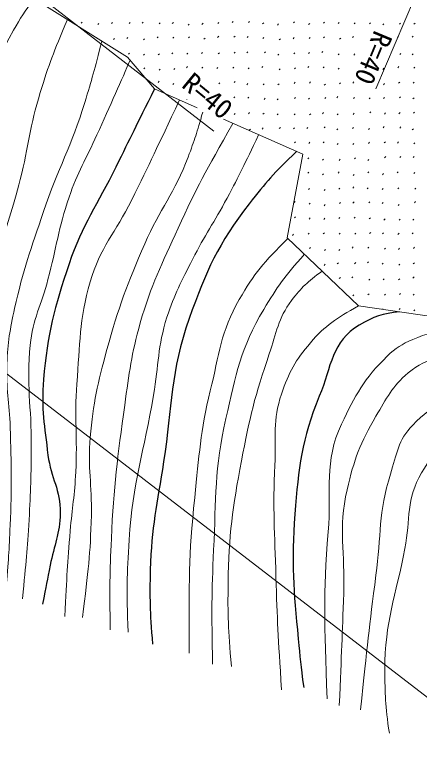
# Model space of a CAD drawing. Units: millimetres, scale not verified. Extents: x 40000 to 680000, y 20000 to 380000.
# Drawn here: x 151093 to 177990, y 230814 to 279768 of the extents above; entities that cross this region are included whole.
import ezdxf
from ezdxf.enums import TextEntityAlignment as Align

# ---------------------------------------------------------------- set-up
doc = ezdxf.new("R2010")
doc.units = ezdxf.units.MM
doc.header["$LTSCALE"] = 1000
doc.layers.add('M-BGD', color=7, linetype='Continuous', lineweight=13)
doc.layers.add('M-STR-HTXT', color=7, linetype='Continuous', lineweight=13)
doc.styles.add('ＭＳ ゴシック', font='')
doc.styles.get('ＭＳ ゴシック').set_extended_font_data('MS Gothic')

msp = doc.modelspace()

# ---------------------------------------------------------------- linework, layer by layer
at = {"layer": 'M-BGD'}
for p, q in [((151713, 281263), (158599, 276944)), ((155511, 279203), (155582, 279274)), ((156625, 279122), (156696, 279193)), ((157528, 279184), (157598, 279255)), ((158700, 279183), (158771, 279253)), ((159567, 279207), (159638, 279277)), ((160692, 279163), (160762, 279233)), ((161571, 279184), (161642, 279254)), ((162628, 279077), (162699, 279148)), ((163541, 279127), (163612, 279198)), ((164596, 279181), (164667, 279251)), ((165557, 279252), (165627, 279322)), ((166635, 279251), (166706, 279321)), ((167574, 279167), (167645, 279238)), ((168564, 279082), (168634, 279153)), ((169633, 279227), (169704, 279298)), ((170633, 279110), (170704, 279181)), ((171623, 279206), (171694, 279276)), ((172593, 279176), (172663, 279247)), ((173652, 279165), (173723, 279236)), ((174673, 279169), (174744, 279240)), ((175564, 279086), (175635, 279157)), ((176668, 279140), (176738, 279211)), ((177638, 279134), (177708, 279204)), ((156681, 278147), (156695, 278160)), ((157665, 278115), (157736, 278186)), ((158549, 278194), (158620, 278265)), ((159653, 278097), (159723, 278168)), ((160555, 278230), (160626, 278301)), ((161600, 278206), (161671, 278276)), ((162641, 278224), (162712, 278295)), ((163676, 278138), (163747, 278209)), ((164586, 278264), (164657, 278335)), ((165669, 278266), (165739, 278337)), ((166550, 278260), (166621, 278331)), ((167592, 278192), (167662, 278263)), ((168683, 278104), (168754, 278175)), ((169601, 278174), (169672, 278244)), ((170674, 278185), (170745, 278255)), ((171620, 278229), (171690, 278300)), ((172695, 278141), (172766, 278211)), ((173555, 278252), (173625, 278323)), ((176547, 278260), (176618, 278331)), ((177510, 278275), (177580, 278346)), ((158664, 277147), (158735, 277217)), ((159657, 277078), (159728, 277148)), ((160638, 277102), (160709, 277173)), ((161536, 277172), (161607, 277243)), ((162540, 277141), (162611, 277211)), ((163507, 277196), (163578, 277266)), ((164628, 277166), (164698, 277236)), ((165683, 277219), (165754, 277290)), ((166526, 277238), (166596, 277309)), ((167702, 277232), (167773, 277302)), ((168583, 277078), (168653, 277148)), ((169642, 277175), (169712, 277246)), ((170624, 277184), (170695, 277255)), ((171506, 277256), (171577, 277327)), ((172589, 277099), (172659, 277170)), ((173637, 277088), (173708, 277159)), ((176693, 277130), (176764, 277201)), ((177508, 277092), (177579, 277163)), ((158599, 276944), (160390, 274834)), ((159680, 276161), (159751, 276232)), ((160693, 276081), (160764, 276151)), ((161664, 276131), (161734, 276202)), ((162511, 276247), (162582, 276318)), ((163532, 276221), (163602, 276292)), ((164532, 276200), (164603, 276271)), ((165601, 276206), (165672, 276277)), ((166604, 276165), (166675, 276236)), ((167515, 276262), (167586, 276333)), ((168670, 276104), (168740, 276174)), ((169700, 276175), (169771, 276246)), ((170577, 276256), (170648, 276326)), ((171595, 276232), (171665, 276303)), ((172602, 276153), (172673, 276224)), ((175558, 276137), (175629, 276207)), ((176554, 276246), (176625, 276317)), ((177630, 276212), (177701, 276283)), ((160624, 275271), (160694, 275342)), ((161595, 275127), (161665, 275198)), ((164667, 275168), (164737, 275239)), ((165677, 275264), (165748, 275335)), ((166529, 275116), (166600, 275187)), ((167609, 275106), (167680, 275177)), ((168594, 275109), (168665, 275180)), ((169670, 275208), (169741, 275279)), ((170683, 275226), (170754, 275297)), ((171677, 275093), (171748, 275164)), ((172694, 275165), (172764, 275236)), ((173563, 275229), (173634, 275299)), ((175605, 275117), (175676, 275188)), ((176620, 275225), (176691, 275295)), ((177581, 275211), (177651, 275281)), ((160390, 274834), (163221, 273588)), ((162532, 274140), (162538, 274146)), ((165658, 274246), (165728, 274317)), ((166582, 274226), (166652, 274297)), ((167676, 274143), (167747, 274214)), ((168541, 274116), (168612, 274187)), ((169691, 274198), (169762, 274268)), ((170625, 274159), (170696, 274230)), ((171701, 274203), (171772, 274273)), ((172510, 274255), (172581, 274326)), ((173616, 274196), (173687, 274267)), ((174655, 274183), (174726, 274254)), ((175607, 274197), (175678, 274268)), ((176676, 274239), (176747, 274310)), ((177571, 274172), (177641, 274243)), ((165676, 273136), (165747, 273207)), ((166639, 273189), (166710, 273260)), ((167600, 273149), (167671, 273220)), ((168546, 273121), (168617, 273192)), ((169678, 273112), (169749, 273183)), ((170702, 273118), (170773, 273189)), ((171555, 273191), (171626, 273262)), ((172531, 273121), (172601, 273192)), ((173600, 273144), (173670, 273215)), ((174696, 273254), (174767, 273324)), ((175684, 273170), (175755, 273241)), ((176640, 273191), (176711, 273262)), ((177602, 273221), (177673, 273292)), ((164967, 272818), (170243, 270495)), ((167551, 272169), (167622, 272240)), ((168685, 272199), (168755, 272269)), ((169621, 272187), (169692, 272257)), ((170521, 272212), (170592, 272283)), ((171667, 272247), (171738, 272317)), ((172504, 272115), (172575, 272186)), ((173540, 272205), (173611, 272276)), ((174614, 272146), (174685, 272216)), ((175588, 272261), (175658, 272331)), ((176689, 272238), (176759, 272309)), ((177526, 272116), (177597, 272187)), ((166690, 272102), (166761, 272173)), ((169690, 271250), (169761, 271321)), ((170655, 271216), (170725, 271287)), ((171597, 271250), (171668, 271321)), ((172537, 271150), (172608, 271220)), ((174619, 271220), (174689, 271291)), ((175666, 271259), (175737, 271330)), ((176541, 271242), (176611, 271312)), ((177631, 271186), (177702, 271257)), ((173577, 271134), (173648, 271204)), ((170243, 270495), (169208, 264942)), ((170586, 270186), (170656, 270257)), ((173686, 270193), (173756, 270264)), ((175689, 270267), (175760, 270337)), ((176697, 270270), (176768, 270341)), ((177589, 270271), (177660, 270342)), ((171557, 270099), (171628, 270170)), ((172664, 270087), (172734, 270158)), ((174565, 270080), (174636, 270151)), ((170586, 269234), (170657, 269305)), ((172600, 269248), (172671, 269319)), ((174574, 269254), (174644, 269325)), ((176522, 269259), (176593, 269330)), ((177627, 269218), (177698, 269289)), ((171549, 269127), (171620, 269198)), ((173594, 269084), (173665, 269155)), ((175550, 269137), (175621, 269208)), ((173576, 268250), (173647, 268321)), ((170626, 268153), (170697, 268224)), ((171671, 268091), (171742, 268162)), ((172635, 268167), (172706, 268237)), ((174523, 268194), (174593, 268264)), ((175520, 268149), (175591, 268220)), ((176563, 268191), (176633, 268261)), ((177692, 268179), (177763, 268250)), ((169658, 267274), (169729, 267345)), ((173584, 267254), (173654, 267325)), ((174635, 267272), (174705, 267342)), ((175529, 267219), (175600, 267289)), ((177673, 267274), (177744, 267344)), ((170664, 267179), (170735, 267250)), ((171658, 267076), (171729, 267147)), ((172683, 267213), (172753, 267284)), ((176593, 267080), (176664, 267151)), ((169691, 266260), (169762, 266331)), ((173659, 266249), (173730, 266320)), ((170666, 266189), (170737, 266260)), ((171634, 266166), (171704, 266237)), ((172649, 266222), (172719, 266293)), ((174667, 266192), (174738, 266262)), ((175641, 266121), (175712, 266192)), ((176655, 266103), (176726, 266174)), ((177562, 266104), (177633, 266174)), ((169208, 264942), (173953, 260427)), ((169564, 265105), (169635, 265176)), ((170597, 265173), (170668, 265243)), ((171608, 265201), (171679, 265271)), ((172669, 265187), (172739, 265258)), ((173698, 265182), (173769, 265253)), ((174689, 265233), (174760, 265304)), ((175544, 265195), (175615, 265265)), ((176576, 265168), (176647, 265239)), ((177517, 265210), (177588, 265280)), ((170682, 264226), (170753, 264296)), ((171680, 264090), (171751, 264161)), ((172643, 264089), (172714, 264160)), ((173529, 264260), (173600, 264331)), ((174576, 264259), (174647, 264330)), ((175685, 264187), (175755, 264258)), ((176604, 264175), (176675, 264246)), ((177610, 264241), (177681, 264311)), ((171665, 263110), (171735, 263181)), ((172541, 263203), (172611, 263274)), ((173694, 263221), (173765, 263292)), ((174552, 263274), (174623, 263345)), ((175524, 263185), (175594, 263256)), ((176621, 263122), (176692, 263193)), ((177592, 263202), (177663, 263273)), ((172673, 262226), (172744, 262296)), ((173508, 262274), (173578, 262344)), ((174626, 262127), (174697, 262198)), ((175582, 262137), (175653, 262208)), ((176619, 262152), (176690, 262222)), ((177572, 262267), (177643, 262338)), ((173570, 261087), (173641, 261158)), ((174577, 261147), (174648, 261218)), ((175683, 261125), (175754, 261196)), ((176674, 261174), (176744, 261245)), ((177582, 261119), (177653, 261190)), ((173953, 260427), (180872, 259419)), ((175558, 260193), (175590, 260225)), ((176646, 260167), (176717, 260238)), ((177622, 260082), (177693, 260152))]:
    msp.add_line(p, q, dxfattribs=at)
for points, knots in [([(152400, 280832), (151696, 279954), (151510, 279580), (151013, 278732), (149337, 275872), (149289, 273839), (148574, 270601), (147791, 267054), (147776, 264984), (147539, 261360), (147350, 258478), (147377, 256855), (147391, 253967), (147404, 251250), (147905, 249726), (147687, 247018), (147554, 245361), (147480, 244729), (147095, 242804)], [0, 0, 0, 0, 1, 1, 1, 2, 2, 2, 3, 3, 3, 4, 4, 4, 5, 5, 5, 6, 6, 6, 6]), ([(154597, 279454), (153656, 277214), (153384, 276529), (152788, 274593), (152107, 272383), (152026, 271067), (151457, 268826), (150955, 266850), (150531, 265781), (150052, 263799), (149569, 261796), (149177, 260680), (149017, 258624), (148803, 255859), (149128, 254299), (149239, 251528), (149333, 249188), (149573, 247881), (149535, 245540), (149508, 243920), (149482, 243350), (149313, 241400)], [0, 0, 0, 0, 1, 1, 1, 2, 2, 2, 3, 3, 3, 4, 4, 4, 5, 5, 5, 6, 6, 6, 7, 7, 7, 7]), ([(156874, 278026), (156397, 276069), (156229, 275515), (155745, 273927), (154862, 271034), (153977, 269548), (153009, 266682), (152171, 264198), (151647, 262812), (151087, 260251), (150776, 258827), (150628, 258011), (150570, 256555), (150504, 254908), (150745, 253988), (150792, 252341), (150863, 249801), (150903, 248374), (150792, 245835), (150717, 244129), (150682, 243552), (150496, 241474)], [0, 0, 0, 0, 1, 1, 1, 2, 2, 2, 3, 3, 3, 4, 4, 4, 5, 5, 5, 6, 6, 6, 7, 7, 7, 7]), ([(158771, 276741), (158220, 275501), (157427, 273718), (156558, 271783), (155832, 270168), (155278, 269321), (154710, 267644), (154002, 265554), (153866, 264307), (153305, 262173), (152857, 260466), (152306, 259567), (152122, 257811), (151849, 255198), (152214, 253712), (152196, 251084), (152183, 249177), (152154, 248109), (152048, 246205), (151934, 244151), (151861, 243468), (151605, 240956)], [0, 0, 0, 0, 1, 1, 1, 2, 2, 2, 3, 3, 3, 4, 4, 4, 5, 5, 5, 6, 6, 6, 7, 7, 7, 7]), ([(162048, 274104), (160524, 270858), (160133, 270015), (158850, 267422), (157801, 265304), (156767, 264296), (156114, 262025), (155375, 259450), (155429, 257895), (155227, 255224), (155055, 252949), (155270, 251662), (155153, 249384), (155075, 247848), (154912, 246997), (154784, 245466), (154598, 243245), (154567, 242524), (154414, 239773)], [0, 0, 0, 0, 1, 1, 1, 2, 2, 2, 3, 3, 3, 4, 4, 4, 5, 5, 5, 6, 6, 6, 6]), ([(163589, 273287), (163217, 271918), (163049, 271466), (162620, 270305), (161746, 267943), (160740, 266848), (159737, 264539), (158576, 261866), (157988, 260327), (157223, 257516), (156614, 255275), (156312, 253989), (156114, 251675), (155942, 249661), (156239, 248521), (156188, 246501), (156121, 243835), (155980, 242902), (155597, 239699)], [0, 0, 0, 0, 1, 1, 1, 2, 2, 2, 3, 3, 3, 4, 4, 4, 5, 5, 5, 6, 6, 6, 6]), ([(165594, 272542), (163769, 269307), (163220, 268372), (161955, 265574), (160866, 263165), (160161, 261833), (159441, 259290), (158849, 257197), (158700, 255974), (158406, 253819), (157935, 250369), (157670, 248427), (157519, 244948), (157416, 242582), (157400, 241762), (157445, 238886)], [0, 0, 0, 0, 1, 1, 1, 2, 2, 2, 3, 3, 3, 4, 4, 4, 5, 5, 5, 5]), ([(167311, 271786), (166334, 269747), (166071, 269195), (165207, 267570), (164352, 265960), (163728, 265136), (162916, 263504), (162184, 262034), (161714, 261224), (161215, 259659), (160592, 257706), (160672, 256506), (160328, 254485), (159689, 250731), (158945, 248674), (158702, 244874), (158549, 242482), (158521, 241589), (158628, 238738)], [0, 0, 0, 0, 1, 1, 1, 2, 2, 2, 3, 3, 3, 4, 4, 4, 5, 5, 5, 6, 6, 6, 6]), ([(169255, 264897), (167643, 263295), (167028, 262600), (166021, 260842), (164785, 258687), (164689, 257193), (164098, 254780), (163433, 252059), (163358, 250469), (163063, 247683), (162638, 243661), (162698, 242215), (162694, 237334)], [0, 0, 0, 0, 1, 1, 1, 2, 2, 2, 3, 3, 3, 4, 4, 4, 4]), ([(170358, 263848), (168999, 262334), (168563, 261706), (167647, 260177), (166107, 257608), (165802, 255852), (165133, 252932), (164370, 249596), (164479, 247627), (164320, 244209), (164182, 241238), (164185, 240211), (164246, 236594)], [0, 0, 0, 0, 1, 1, 1, 2, 2, 2, 3, 3, 3, 4, 4, 4, 4]), ([(171529, 262734), (170546, 262001), (170161, 261650), (169495, 260768), (168590, 259570), (168508, 258639), (168017, 257220), (167078, 254513), (166697, 252938), (166168, 250123), (165579, 246983), (165322, 245186), (165281, 241991), (165253, 239824), (165277, 239021), (165503, 236447)], [0, 0, 0, 0, 1, 1, 1, 2, 2, 2, 3, 3, 3, 4, 4, 4, 5, 5, 5, 5]), ([(173953, 260427), (172440, 259537), (171779, 259158), (170752, 257959), (169759, 256800), (169321, 256003), (168830, 254559), (168232, 252801), (168470, 251681), (168386, 249827), (168255, 246942), (168376, 245321), (168460, 242435), (168546, 239487), (168606, 238523), (168830, 234894)], [0, 0, 0, 0, 1, 1, 1, 2, 2, 2, 3, 3, 3, 4, 4, 4, 5, 5, 5, 5]), ([(171861, 234303), (171701, 239515), (171575, 241075), (171935, 245392), (172169, 248204), (171626, 250006), (172822, 252563), (173721, 254485), (174340, 255584), (175853, 257072), (176418, 257628), (176829, 257859), (177553, 258181), (178495, 258600), (179111, 258737), (180140, 258698), (181374, 258652), (182103, 258575), (183245, 258107), (185138, 257332), (186124, 256680), (187755, 255446), (190087, 253680), (190766, 252530), (192708, 249827)], [0, 0, 0, 0, 1, 1, 1, 2, 2, 2, 3, 3, 3, 4, 4, 4, 5, 5, 5, 6, 6, 6, 7, 7, 7, 8, 8, 8, 8]), ([(172674, 233859), (172826, 237490), (172866, 238409), (172970, 241326), (173065, 244011), (172586, 245583), (173191, 248201), (173653, 250196), (174070, 251318), (175113, 253080), (175829, 254287), (176177, 255067), (177257, 255963), (177953, 256540), (178459, 256747), (179327, 256998), (180493, 257335), (181243, 257310), (182432, 257072), (183462, 256866), (183891, 256307), (184724, 255667), (186117, 254598), (186805, 253871), (187977, 252563), (189271, 251117), (189668, 250490), (190934, 248570)], [0, 0, 0, 0, 1, 1, 1, 2, 2, 2, 3, 3, 3, 4, 4, 4, 5, 5, 5, 6, 6, 6, 7, 7, 7, 8, 8, 8, 9, 9, 9, 9]), ([(174078, 233563), (174542, 237892), (174652, 239022), (175113, 242509), (175461, 245140), (175267, 246707), (176075, 249236), (176499, 250565), (176576, 251492), (177553, 252489), (178282, 253232), (178775, 253662), (179771, 253967), (180518, 254196), (180987, 254167), (181767, 254115), (182452, 254070), (182865, 254000), (183467, 253671), (185315, 252663), (185599, 251167), (187090, 249679), (188102, 248669), (188455, 248331), (189751, 247166)], [0, 0, 0, 0, 1, 1, 1, 2, 2, 2, 3, 3, 3, 4, 4, 4, 5, 5, 5, 6, 6, 6, 7, 7, 7, 8, 8, 8, 8]), ([(176001, 232011), (175724, 233911), (175711, 234575), (175705, 236225), (175692, 239415), (176432, 241150), (177036, 244283), (177416, 246257), (177099, 247592), (178144, 249310), (178687, 250201), (179004, 250804), (179919, 251306), (180406, 251573), (180770, 251577), (181323, 251528), (182418, 251429), (183042, 251092), (183911, 250419), (184896, 249655), (185175, 248937), (186055, 248053), (186963, 247140), (187308, 246848), (188494, 245835)], [0, 0, 0, 0, 1, 1, 1, 2, 2, 2, 3, 3, 3, 4, 4, 4, 5, 5, 5, 6, 6, 6, 7, 7, 7, 8, 8, 8, 8])]:
    msp.add_open_spline(points, degree=3, knots=knots, dxfattribs=at)
at = {"layer": 'M-BGD', "lineweight": 25}
for points, knots in [([(160390, 274834), (159130, 272314), (158812, 271673), (157815, 269640), (156586, 267135), (155605, 265850), (154710, 263208), (153723, 260295), (153272, 258584), (153009, 255520), (152841, 253560), (153067, 252445), (153305, 250493), (153491, 248969), (154154, 248183), (154118, 246648), (154086, 245267), (153720, 244530), (153453, 243174), (153254, 242163), (153190, 241844), (152936, 240586)], [0, 0, 0, 0, 1, 1, 1, 2, 2, 2, 3, 3, 3, 4, 4, 4, 5, 5, 5, 6, 6, 6, 7, 7, 7, 7]), ([(169833, 270676), (168289, 269224), (167810, 268646), (166686, 267200), (164624, 264549), (163815, 262751), (162694, 259586), (161431, 256019), (161565, 253789), (160994, 250049), (160567, 247259), (160177, 245700), (160106, 242878), (160058, 240943), (160073, 240223), (160254, 237925)], [0, 0, 0, 0, 1, 1, 1, 2, 2, 2, 3, 3, 3, 4, 4, 4, 5, 5, 5, 5]), ([(176666, 260031), (175553, 259914), (174950, 259697), (174005, 259142), (172176, 258069), (172142, 256375), (171343, 254411), (170165, 251515), (169959, 249691), (169717, 246574), (169466, 243349), (169637, 241516), (169939, 238295), (170058, 237022), (170090, 236580), (170308, 235042)], [0, 0, 0, 0, 1, 1, 1, 2, 2, 2, 3, 3, 3, 4, 4, 4, 5, 5, 5, 5])]:
    msp.add_open_spline(points, degree=3, knots=knots, dxfattribs=at)
at = {"layer": 'M-STR-HTXT'}
for p, q in [((186867, 302432), (175099, 274836)), ((140612, 290409), (164328, 272036)), ((134500, 268268), (183167, 230814))]:
    msp.add_line(p, q, dxfattribs=at)

# ---------------------------------------------------------------- texts
at = {"layer": 'M-STR-HTXT', "style": 'ＭＳ ゴシック'}
for rotation, p in [(247.437, (173279, 275638)), (320.738, (164645, 272424))]:
    msp.add_text('R=40', height=1320, rotation=rotation, dxfattribs=at).set_placement(p, align=Align.BOTTOM_RIGHT)

doc.saveas('drawing.dxf')
